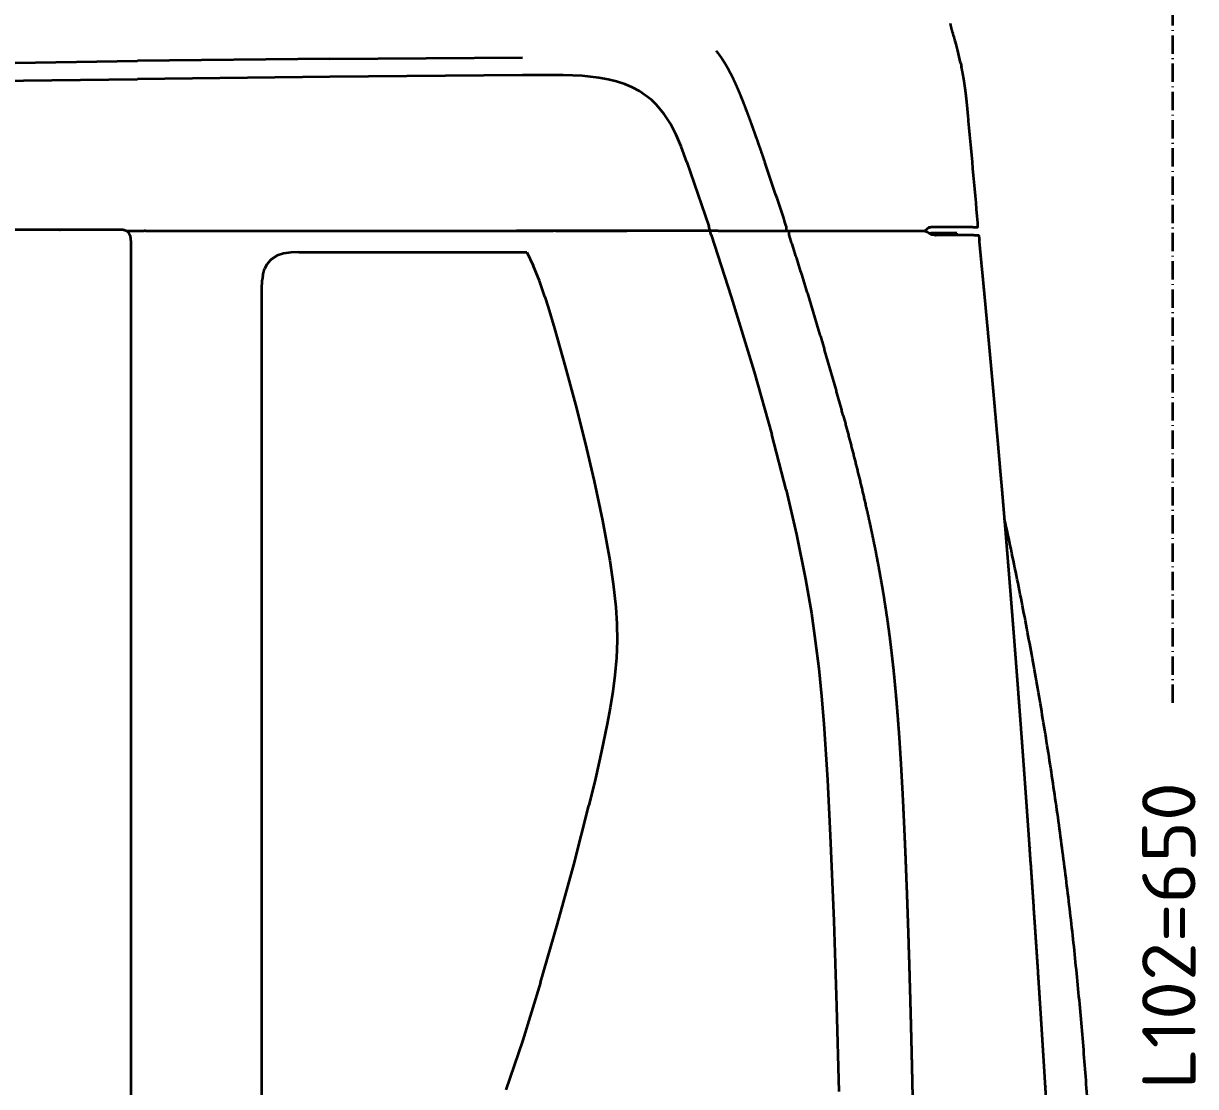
# Model space of a CAD drawing. Header units: millimetres. Extents: x 120 to 10915, y 515 to 8014.
# Drawn here: x 1847 to 2615, y 6412 to 7108 of the extents above; entities that cross this region are included whole.
import ezdxf
from ezdxf.enums import TextEntityAlignment as Align

# ---------------------------------------------------------------- set-up
doc = ezdxf.new("R2010")
doc.units = ezdxf.units.MM
doc.linetypes.add('DASHDOT', pattern=[18.5, 12, -3, 0.5, -3])
doc.layers.get('0').update_dxf_attribs({"lineweight": 13})
doc.layers.add('201_Dimensions', color=7, linetype='Continuous', lineweight=13)
doc.layers.add('206_Cab_side_and_top_view', color=7, linetype='Continuous', lineweight=13)
doc.styles.get("Standard").update_dxf_attribs({"font": 'isocp.shx'})

# ---------------------------------------------------------------- blocks, each defined once
blk = doc.blocks.new('2647074')
at = {"layer": '201_Dimensions', "color": 2, "linetype": 'DASHDOT', "lineweight": 35}
blk.add_line((2600, 2763.175293), (2600, 3920), dxfattribs=at)
at = {"layer": '201_Dimensions', "color": 2, "lineweight": 18, "width": 0.754828}
blk.add_text('L102=650', height=35, rotation=90, dxfattribs=at).set_placement((2614.833252, 2510), (2614.833252, 2711.287354), align=Align.FIT)
blk = doc.blocks.new('2409089')
at = {"layer": '206_Cab_side_and_top_view', "color": 3, "lineweight": 35}
for p, q in [((1816.2, 3182.39), (1921.58, 3183.9)), ((2047.7, 3185.24), (1921.58, 3183.9)), ((2047.7, 3185.24), (2173.84, 3186.27)), ((1811.93, 3170.71), (1921.58, 3171.98)), ((2047.7, 3173.43), (1921.58, 3171.99)), ((2173.84, 3174.54), (2047.7, 3173.43)), ((2181.24, 3174.59), (2173.84, 3174.54)), ((2200.6, 3174.57), (2181.24, 3174.59)), ((2213.05, 3174.05), (2200.6, 3174.57)), ((2223.98, 3172.86), (2213.05, 3174.05)), ((2230.08, 3171.75), (2223.98, 3172.86)), ((2235.42, 3170.4), (2230.08, 3171.75)), ((2240.89, 3168.59), (2235.42, 3170.4)), ((2245.44, 3166.68), (2240.89, 3168.59)), ((2250.43, 3164.04), (2245.44, 3166.68)), ((2254.53, 3161.36), (2250.43, 3164.04)), ((2258.31, 3158.38), (2254.53, 3161.36)), ((2261.76, 3155.1), (2258.31, 3158.38)), ((2266.79, 3149.13), (2261.76, 3155.1)), ((2271.04, 3142.53), (2266.79, 3149.13)), ((2274.65, 3135.42), (2271.04, 3142.53)), ((2277.78, 3127.91), (2274.65, 3135.42)), ((2281.56, 3117.51), (2277.78, 3127.91)), ((2281.56, 3117.51), (2295.94, 3075.54)), ((1914.19, 3072.51), (1918.37, 3072.51)), ((1918.37, 3072.51), (1925.86, 3072.51)), ((1925.86, 3072.51), (1926, 3072.51)), ((1926.93, 3072.51), (1925.96, 3072.51)), ((1926.93, 3072.51), (2169.79, 3072.51)), ((2169.79, 3072.51), (2182.83, 3072.51)), ((2180.19, 3072.51), (2169.98, 3072.51)), ((2187.3, 3072.51), (2180.19, 3072.51)), ((2182.83, 3072.51), (2190.21, 3072.51)), ((2191.2, 3072.51), (2187.3, 3072.51)), ((2190.21, 3072.51), (2194.25, 3072.51)), ((2191.93, 3072.51), (2191.2, 3072.51)), ((2194.31, 3072.51), (2191.93, 3072.51)), ((2195.4, 3072.51), (2194.25, 3072.51)), ((2208.93, 3072.51), (2194.31, 3072.51)), ((2195.4, 3072.51), (2196.86, 3072.51)), ((2196.86, 3072.51), (2239.33, 3072.51)), ((2240.01, 3072.51), (2208.93, 3072.51)), ((2239.33, 3072.51), (2242.26, 3072.51)), ((2246.44, 3072.51), (2240.01, 3072.51)), ((2246.67, 3072.51), (2242.26, 3072.51)), ((2254.75, 3072.51), (2246.67, 3072.51)), ((2297.47, 3072.51), (2254.75, 3072.51)), ((2297.44, 3069.94), (2295.94, 3075.54)), ((2299.82, 3072.51), (2297.47, 3072.51)), ((2302.14, 3072.51), (2299.82, 3072.51)), ((2302.14, 3072.51), (2330.55, 3072.51)), ((2330.55, 3072.51), (2333.65, 3072.51)), ((2333.65, 3072.51), (2335.92, 3072.51)), ((2335.92, 3072.51), (2341.04, 3072.51)), ((2341.04, 3072.51), (2348.48, 3072.51)), ((2348.48, 3072.51), (2393.46, 3072.51)), ((2393.46, 3072.51), (2420.47, 3072.51)), ((2420.47, 3072.51), (2434.21, 3072.51)), ((2434.21, 3072.51), (2435.62, 3072.51)), ((2435.62, 3072.51), (2436.77, 3072.51)), ((2443.12, 3075.01), (2441.46, 3075.01)), ((2444, 3075.01), (2443.12, 3075.01)), ((2468.98, 3075.01), (2444, 3075.01)), ((2468.98, 3075.01), (2472.11, 3075.01)), ((1917.29, 3066.19), (1917.29, 2334.19)), ((2297.44, 3069.94), (2310.59, 3029.29)), ((2440.14, 3071), (2441.38, 3071)), ((2458.38, 3071), (2441.38, 3071)), ((2444.48, 3069.82), (2444.93, 3069.82)), ((2469.58, 3069.82), (2444.93, 3069.82)), ((2458.38, 3070.2), (2458.38, 3071)), ((2013.12, 3056.35), (2009.47, 3054)), ((2017.23, 3057.75), (2013.12, 3056.35)), ((2022, 3058.4), (2017.23, 3057.75)), ((2027.31, 3058.51), (2022, 3058.4)), ((2027.31, 3058.51), (2102.04, 3058.51)), ((2102.04, 3058.51), (2176.77, 3058.51)), ((2176.77, 3058.51), (2180.88, 3049.86)), ((2006.46, 3050.6), (2004.91, 3047.68)), ((2008.55, 3053.15), (2006.46, 3050.6)), ((2009.47, 3054), (2008.55, 3053.15)), ((2184.97, 3039.73), (2180.88, 3049.86)), ((2003.66, 3043.34), (2003.28, 3040.34)), ((2003.66, 3043.34), (2004.91, 3047.68)), ((2003.12, 3034.31), (2003.28, 3040.34)), ((2003.12, 2922.27), (2003.12, 3034.31)), ((2188.59, 3029.43), (2184.97, 3039.73)), ((2188.59, 3029.43), (2190.79, 3022.49)), ((2310.59, 3029.29), (2325.55, 2980.23)), ((2190.79, 3022.49), (2194.9, 3008.53)), ((2194.9, 3008.53), (2201.87, 2983.68)), ((2201.87, 2983.68), (2208.56, 2958.75)), ((2325.55, 2980.23), (2337.22, 2939.11)), ((2208.56, 2958.75), (2214.88, 2933.73)), ((2214.88, 2933.73), (2220.77, 2908.6)), ((2346.58, 2902.84), (2337.22, 2939.11)), ((2003.13, 2810.17), (2003.12, 2922.27)), ((2220.77, 2908.6), (2226.28, 2882.69)), ((2346.58, 2902.84), (2353.37, 2873.64)), ((2226.28, 2882.69), (2231.02, 2856.63)), ((2353.37, 2873.64), (2359.33, 2844.26)), ((2231.02, 2856.63), (2233.28, 2841.33)), ((2233.28, 2841.33), (2234.97, 2825.95)), ((2359.33, 2844.26), (2363.13, 2822.09)), ((2234.97, 2825.95), (2235.67, 2814.95)), ((2363.13, 2822.09), (2365.72, 2804.08)), ((2235.67, 2814.95), (2235.84, 2803.93)), ((2003.14, 2698.04), (2003.13, 2810.17)), ((2235.84, 2803.93), (2235.41, 2792.64)), ((2365.72, 2804.08), (2367.92, 2785.82)), ((2235.41, 2792.64), (2234.4, 2781.39)), ((2234.4, 2781.39), (2233.01, 2770.7)), ((2367.92, 2785.82), (2369.72, 2767.71)), ((2233.01, 2770.7), (2231.31, 2760.06)), ((2369.72, 2767.71), (2371.24, 2749.39)), ((2231.31, 2760.06), (2229.37, 2749.46)), ((2229.37, 2749.46), (2225.69, 2731.53)), ((2371.24, 2749.39), (2373.65, 2712.88)), ((2225.69, 2731.53), (2221.66, 2713.66)), ((2221.66, 2713.66), (2217.39, 2695.86)), ((2373.65, 2712.88), (2375.55, 2676.34)), ((2003.14, 2585.86), (2003.14, 2698.04)), ((2207.45, 2657.03), (2217.39, 2695.86)), ((2375.55, 2676.34), (2377.85, 2620.42)), ((2196.85, 2618.37), (2207.45, 2657.03)), ((2377.85, 2620.42), (2379.68, 2564.48)), ((2185.66, 2579.87), (2196.85, 2618.37)), ((2003.13, 2473.65), (2003.14, 2585.86)), ((2185.66, 2579.87), (2173.79, 2541.58)), ((2379.68, 2564.48), (2381.16, 2508.52)), ((2173.79, 2541.58), (2168.52, 2525.52)), ((2168.52, 2525.52), (2163.03, 2509.54))]:
    blk.add_line(p, q, dxfattribs=at)
blk.add_lwpolyline([(2472.19, 3077.8, 0.000853), (2465.76, 3148.85)], format="xyb", dxfattribs=at)
for centre, radius, start, end in [((2271.1, 3143.28), 193.85, 11.72782, 14.11081), ((2772.29, 3247.33), 318.02, 191.72891, 192.22836), ((-416.79, 2169.31), 2908.31, 18.15632, 19.02804)]:
    blk.add_arc(centre, radius, start, end, dxfattribs=at)
for points, degree, knots in [([(2459.11, 3190.54), (2458.95, 3191.15), (2458.65, 3192.32), (2458.2, 3194.03), (2457.76, 3195.62), (2457.39, 3196.96), (2457.07, 3198.07), (2456.81, 3198.97), (2456.56, 3199.81), (2456.31, 3200.66), (2456.06, 3201.5), (2455.81, 3202.34), (2455.59, 3203.1), (2455.39, 3203.8), (2455.21, 3204.43), (2455.05, 3205.01), (2454.91, 3205.52), (2454.8, 3205.95), (2454.71, 3206.31), (2454.65, 3206.59), (2454.59, 3206.85), (2454.54, 3207.09), (2454.5, 3207.3), (2454.46, 3207.49), (2454.43, 3207.66), (2454.4, 3207.84), (2454.38, 3208), (2454.35, 3208.17), (2454.33, 3208.33), (2454.32, 3208.44), (2454.31, 3208.5)], 3, [0, 0, 0, 0, 1.876007, 3.641457, 5.293056, 6.829097, 7.817235, 8.751064, 9.63131, 10.459126, 11.403624, 12.272609, 13.068222, 13.793304, 14.450976, 15.044732, 15.578399, 16.056635, 16.37418, 16.666752, 16.935569, 17.186113, 17.38649, 17.575727, 17.756914, 17.929252, 18.099354, 18.262867, 18.427419, 18.594315, 18.594315, 18.594315, 18.594315]), ([(2300.73, 3190.59), (2301.2, 3189.98), (2301.67, 3189.37), (2302.13, 3188.75), (2302.6, 3188.09), (2303.07, 3187.43), (2303.09, 3187.4), (2303.52, 3186.79), (2303.94, 3186.18), (2304.34, 3185.59), (2304.76, 3184.95), (2305.17, 3184.31), (2305.2, 3184.26), (2305.64, 3183.59), (2306.06, 3182.91), (2306.45, 3182.27), (2306.87, 3181.58), (2307.27, 3180.89), (2307.3, 3180.84), (2307.71, 3180.13), (2308.12, 3179.42), (2308.49, 3178.75), (2308.89, 3178.02), (2309.28, 3177.3), (2309.31, 3177.24), (2309.72, 3176.47), (2310.12, 3175.7), (2310.49, 3174.98), (2310.88, 3174.2), (2311.26, 3173.42), (2311.29, 3173.37), (2311.67, 3172.58), (2312.05, 3171.79), (2312.4, 3171.05), (2312.77, 3170.25), (2313.14, 3169.44), (2313.17, 3169.38), (2313.54, 3168.57), (2313.9, 3167.75), (2314.23, 3167), (2314.59, 3166.17), (2314.95, 3165.34), (2314.98, 3165.27), (2315.37, 3164.36), (2315.75, 3163.45), (2316.1, 3162.62), (2316.48, 3161.69), (2316.86, 3160.76), (2316.89, 3160.68), (2317.23, 3159.83), (2317.57, 3158.99), (2317.88, 3158.22), (2318.25, 3157.29), (2318.61, 3156.35), (2318.68, 3156.18), (2319.05, 3155.23), (2319.42, 3154.28), (2319.72, 3153.49), (2320.05, 3152.61), (2320.39, 3151.73), (2320.43, 3151.63), (2320.8, 3150.64), (2321.17, 3149.66), (2321.5, 3148.77), (2321.87, 3147.78), (2322.23, 3146.79), (2322.27, 3146.69), (2322.68, 3145.59), (2323.08, 3144.49), (2323.45, 3143.49), (2323.84, 3142.39), (2324.24, 3141.29), (2324.29, 3141.16), (2324.69, 3140.06), (2325.08, 3138.96), (2325.44, 3137.96), (2325.84, 3136.85), (2326.23, 3135.74), (2326.27, 3135.64), (2326.66, 3134.53), (2327.06, 3133.41), (2327.42, 3132.4), (2327.81, 3131.29), (2328.2, 3130.17), (2328.24, 3130.07), (2328.66, 3128.85), (2329.09, 3127.63), (2329.48, 3126.52), (2329.91, 3125.29), (2330.33, 3124.07), (2330.37, 3123.97), (2330.84, 3122.62), (2331.31, 3121.27), (2331.74, 3120.01), (2332.18, 3118.76), (2332.61, 3117.51)], 5, [0, 0, 0, 0, 0, 0, 3.896954, 3.896954, 3.896954, 4.090511, 4.090511, 4.090511, 7.65329, 7.65329, 7.65329, 7.940068, 7.940068, 7.940068, 11.69106, 11.69106, 11.69106, 11.985547, 11.985547, 11.985547, 15.831846, 15.831846, 15.831846, 16.144511, 16.144511, 16.144511, 20.208966, 20.208966, 20.208966, 20.521629, 20.521629, 20.521629, 24.625883, 24.625883, 24.625883, 24.967914, 24.967914, 24.967914, 29.115585, 29.115585, 29.115585, 29.505791, 29.505791, 29.505791, 34.073516, 34.073516, 34.073516, 34.532601, 34.532601, 34.532601, 38.664337, 38.664337, 38.664337, 39.582505, 39.582505, 39.582505, 43.801037, 43.801037, 43.801037, 44.328355, 44.328355, 44.328355, 49.09247, 49.09247, 49.09247, 49.628922, 49.628922, 49.628922, 54.993428, 54.993428, 54.993428, 55.48461, 55.48461, 55.48461, 60.862784, 60.862784, 60.862784, 61.400943, 61.400943, 61.400943, 66.791917, 66.791917, 66.791917, 67.333205, 67.333205, 67.333205, 73.287361, 73.287361, 73.287361, 73.828648, 73.828648, 73.828648, 80.486983, 80.486983, 80.486983, 80.486983, 80.486983, 80.486983]), ([(2465.75, 3148.97), (2465.57, 3150.96), (2465.39, 3152.95), (2465.2, 3154.9), (2464.94, 3157.51), (2464.65, 3160.11), (2464.58, 3160.76), (2464.35, 3162.68), (2464.11, 3164.59), (2463.94, 3165.87), (2463.51, 3168.97), (2463.02, 3172.01), (2462.71, 3173.8), (2462.28, 3176.12), (2461.82, 3178.38), (2461.71, 3178.92), (2461.6, 3179.45), (2461.48, 3179.97)], 5, [0, 0, 0, 0, 0, 0, 14.184093, 14.184093, 14.184093, 18.865097, 18.865097, 18.865097, 28.149817, 28.149817, 28.149817, 41.777268, 41.777268, 41.777268, 46.020219, 46.020219, 46.020219, 46.020219, 46.020219, 46.020219]), ([(1910.2, 3073.23), (1890.01, 3073.23), (1869.83, 3073.23), (1864.47, 3073.23), (1762.5, 3073.23), (1660.53, 3073.23), (1578.75, 3073.23), (1438.84, 3073.23), (1298.93, 3073.23), (1240.88, 3073.23), (1167.84, 3073.23), (1094.81, 3073.24), (1079.89, 3073.24), (1064.98, 3073.24), (1050.07, 3073.24)], 5, [0, 0, 0, 0, 0, 0, 100.925554, 100.925554, 100.925554, 509.849578, 509.849578, 509.849578, 800.480559, 800.480559, 800.480559, 875.033809, 875.033809, 875.033809, 875.033809, 875.033809, 875.033809]), ([(1917.29, 3066.19), (1917.29, 3066.2), (1917.29, 3066.21), (1917.29, 3066.22), (1917.29, 3066.37), (1917.29, 3066.52), (1917.29, 3066.66), (1917.28, 3067.25), (1917.24, 3067.85), (1917.19, 3068.3), (1916.99, 3069.21), (1916.64, 3070.07), (1916.42, 3070.48), (1915.93, 3071.18), (1915.32, 3071.77), (1915.02, 3072.02), (1914.51, 3072.36), (1913.95, 3072.63), (1913.74, 3072.72), (1913.29, 3072.88), (1912.83, 3073.01), (1912.6, 3073.06), (1911.98, 3073.17), (1911.36, 3073.22), (1910.97, 3073.23), (1910.58, 3073.23), (1910.2, 3073.23)], 5, [0, 0, 0, 0, 0, 0, 0.046467, 0.046467, 0.046467, 0.743449, 0.743449, 0.743449, 3.035144, 3.035144, 3.035144, 5.37716, 5.37716, 5.37716, 7.296083, 7.296083, 7.296083, 8.467524, 8.467524, 8.467524, 9.669821, 9.669821, 9.669821, 11.606393, 11.606393, 11.606393, 11.606393, 11.606393, 11.606393]), ([(2346.72, 3075.57), (2346.72, 3075.2), (2346.72, 3074.83), (2346.71, 3074.49), (2346.71, 3073.97), (2346.7, 3073.46), (2346.7, 3073.32), (2346.69, 3073.12), (2346.69, 3072.93), (2346.68, 3072.88), (2346.68, 3072.77), (2346.67, 3072.66), (2346.67, 3072.61), (2346.66, 3072.54), (2346.65, 3072.52), (2346.65, 3072.51), (2346.65, 3072.51), (2346.65, 3072.51), (2346.65, 3072.51), (2346.65, 3072.51), (2346.65, 3072.51)], 5, [0, 0, 0, 0, 0, 0, 1.893131, 1.893131, 1.893131, 2.639197, 2.639197, 2.639197, 2.927906, 2.927906, 2.927906, 3.253643, 3.253643, 3.253643, 3.300909, 3.300909, 3.300909, 3.317212, 3.317212, 3.317212, 3.317212, 3.317212, 3.317212]), ([(2348.55, 3069.97), (2348.55, 3070.28), (2348.54, 3070.6), (2348.54, 3070.9), (2348.54, 3071.33), (2348.53, 3071.76), (2348.52, 3071.87), (2348.52, 3072.07), (2348.51, 3072.25), (2348.5, 3072.32), (2348.5, 3072.41), (2348.49, 3072.47), (2348.49, 3072.48), (2348.49, 3072.5), (2348.48, 3072.5), (2348.48, 3072.51), (2348.48, 3072.51), (2348.48, 3072.51)], 5, [0, 0, 0, 0, 0, 0, 1.631857, 1.631857, 1.631857, 2.248137, 2.248137, 2.248137, 2.680208, 2.680208, 2.680208, 2.770582, 2.770582, 2.770582, 2.834664, 2.834664, 2.834664, 2.834664, 2.834664, 2.834664]), ([(2435.9, 3072.51), (2436.04, 3072.51), (2436.17, 3072.51), (2436.31, 3072.52), (2436.67, 3072.56), (2437.03, 3072.64), (2437.25, 3072.71), (2437.55, 3072.82), (2437.83, 3072.96), (2437.91, 3073.01), (2437.99, 3073.06), (2438.07, 3073.11)], 5, [0, 0, 0, 0, 0, 0, 0.984222, 0.984222, 0.984222, 2.630671, 2.630671, 2.630671, 3.289145, 3.289145, 3.289145, 3.289145, 3.289145, 3.289145]), ([(2436.77, 3072.51), (2436.97, 3072.51), (2437.18, 3072.5), (2437.37, 3072.47), (2437.76, 3072.4), (2438.09, 3072.3), (2438.25, 3072.24), (2438.49, 3072.14), (2438.69, 3072.03), (2438.77, 3071.99), (2438.84, 3071.94), (2438.91, 3071.9)], 5, [0, 0, 0, 0, 0, 0, 1.320166, 1.320166, 1.320166, 2.75632, 2.75632, 2.75632, 3.672619, 3.672619, 3.672619, 3.672619, 3.672619, 3.672619]), ([(2442.17, 3070.01), (2441.94, 3070.06), (2441.73, 3070.12), (2441.51, 3070.19), (2441.1, 3070.37), (2440.71, 3070.59), (2440.52, 3070.71), (2440.15, 3070.98), (2439.79, 3071.27), (2439.62, 3071.4), (2439.37, 3071.59), (2439.11, 3071.77), (2439.04, 3071.82), (2438.98, 3071.86), (2438.91, 3071.9)], 5, [0, 0, 0, 0, 0, 0, 1.668394, 1.668394, 1.668394, 3.328761, 3.328761, 3.328761, 5.044447, 5.044447, 5.044447, 5.60791, 5.60791, 5.60791, 5.60791, 5.60791, 5.60791]), ([(2440.02, 3074.69), (2439.93, 3074.64), (2439.83, 3074.59), (2439.74, 3074.53), (2439.54, 3074.38), (2439.34, 3074.21), (2439.24, 3074.12), (2439.11, 3074), (2438.98, 3073.88), (2438.96, 3073.86), (2438.94, 3073.83), (2438.92, 3073.81)], 5, [0, 0, 0, 0, 0, 0, 0.733386, 0.733386, 0.733386, 1.693961, 1.693961, 1.693961, 1.892301, 1.892301, 1.892301, 1.892301, 1.892301, 1.892301]), ([(2440.02, 3074.69), (2440.13, 3074.75), (2440.25, 3074.8), (2440.36, 3074.85), (2440.62, 3074.93), (2440.87, 3074.97), (2441.02, 3074.99), (2441.19, 3075), (2441.37, 3075.01), (2441.4, 3075.01), (2441.43, 3075.01), (2441.46, 3075.01)], 5, [0, 0, 0, 0, 0, 0, 1.388338, 1.388338, 1.388338, 3.102242, 3.102242, 3.102242, 3.441029, 3.441029, 3.441029, 3.441029, 3.441029, 3.441029]), ([(2472.14, 3075.01), (2472.16, 3075.01), (2472.18, 3075.03), (2472.2, 3075.07), (2472.24, 3075.2), (2472.26, 3075.41), (2472.27, 3075.56), (2472.29, 3076.05), (2472.27, 3076.61), (2472.25, 3076.99), (2472.23, 3077.4), (2472.19, 3077.8)], 5, [0, 0, 0, 0, 0, 0, 0.70518, 0.70518, 0.70518, 1.818138, 1.818138, 1.818138, 4.261991, 4.261991, 4.261991, 4.261991, 4.261991, 4.261991]), ([(2457.02, 3069.82), (2457.29, 3069.9), (2457.55, 3069.98), (2457.79, 3070.06), (2458.12, 3070.15), (2458.31, 3070.19), (2458.36, 3070.2), (2458.38, 3070.2), (2458.38, 3070.2)], 5, [0, 0, 0, 0, 0, 0, 2.204483, 2.204483, 2.204483, 3.419155, 3.419155, 3.419155, 3.419155, 3.419155, 3.419155]), ([(2469.58, 3069.82), (2470.03, 3069.82), (2470.5, 3069.81), (2470.95, 3069.8), (2471.67, 3069.76), (2472.26, 3069.71), (2472.46, 3069.69), (2472.64, 3069.65), (2472.72, 3069.61), (2472.73, 3069.61), (2472.74, 3069.6), (2472.74, 3069.6)], 5, [0, 0, 0, 0, 0, 0, 3.311472, 3.311472, 3.311472, 5.554734, 5.554734, 5.554734, 5.965859, 5.965859, 5.965859, 5.965859, 5.965859, 5.965859]), ([(2472.74, 3069.59), (2472.76, 3069.58), (2472.77, 3069.55), (2472.78, 3069.5), (2472.82, 3069.34), (2472.86, 3069.11), (2472.89, 3068.95), (2472.98, 3068.38), (2473.06, 3067.73), (2473.11, 3067.3), (2473.16, 3066.83), (2473.2, 3066.36)], 5, [0, 0, 0, 0, 0, 0, 0.649492, 0.649492, 0.649492, 1.843247, 1.843247, 1.843247, 4.631994, 4.631994, 4.631994, 4.631994, 4.631994, 4.631994]), ([(2486.71, 2918.79), (2486.43, 2922.14), (2486.14, 2925.48), (2485.85, 2928.83), (2485.27, 2935.53), (2484.68, 2942.23), (2484.39, 2945.52), (2483.86, 2951.57), (2483.32, 2957.61), (2483.09, 2960.25), (2482.8, 2963.5), (2482.51, 2966.75), (2482.45, 2967.33), (2482.37, 2968.33), (2482.28, 2969.33), (2482.24, 2969.77), (2482.16, 2970.63), (2482.08, 2971.49), (2482.04, 2971.93), (2481.93, 2973.22), (2481.81, 2974.52), (2481.73, 2975.38), (2481.55, 2977.4), (2481.37, 2979.42), (2481.26, 2980.56), (2481.1, 2982.35), (2480.94, 2984.13), (2480.88, 2984.76), (2480.8, 2985.69), (2480.71, 2986.63), (2480.68, 2986.96), (2480.63, 2987.58), (2480.57, 2988.2), (2480.54, 2988.51), (2480.48, 2989.21), (2480.41, 2989.92), (2480.38, 2990.27), (2480.24, 2991.81), (2480.1, 2993.35), (2479.99, 2994.5), (2479.79, 2996.73), (2479.58, 2998.97), (2479.48, 3000.05), (2479.28, 3002.22), (2479.08, 3004.38), (2478.98, 3005.47), (2478.6, 3009.64), (2478.21, 3013.81), (2477.93, 3016.82), (2477.48, 3021.63), (2477.03, 3026.44), (2476.86, 3028.16), (2476.68, 3030.12), (2476.49, 3032.09), (2476.47, 3032.37), (2476.41, 3033), (2476.35, 3033.64), (2476.31, 3034.04), (2476.25, 3034.63), (2476.2, 3035.23), (2476.18, 3035.43), (2476.14, 3035.84), (2476.1, 3036.24), (2476.09, 3036.4), (2475.84, 3039.02), (2475.59, 3041.64), (2475.37, 3043.92), (2474.8, 3049.86), (2474.23, 3055.8), (2473.89, 3059.3), (2473.55, 3062.83), (2473.2, 3066.36)], 5, [0, 0, 0, 0, 0, 0, 16.850224, 16.850224, 16.850224, 33.762625, 33.762625, 33.762625, 47.322034, 47.322034, 47.322034, 50.193004, 50.193004, 50.193004, 52.382659, 52.382659, 52.382659, 54.566664, 54.566664, 54.566664, 58.945918, 58.945918, 58.945918, 64.831007, 64.831007, 64.831007, 67.994306, 67.994306, 67.994306, 69.55562, 69.55562, 69.55562, 71.137275, 71.137275, 71.137275, 73.110004, 73.110004, 73.110004, 78.917093, 78.917093, 78.917093, 84.380782, 84.380782, 84.380782, 89.844471, 89.844471, 89.844471, 105.423718, 105.423718, 105.423718, 114.120635, 114.120635, 114.120635, 115.313292, 115.313292, 115.313292, 117.316012, 117.316012, 117.316012, 118.317373, 118.317373, 118.317373, 119.377848, 119.377848, 119.377848, 131.525938, 131.525938, 131.525938, 149.343885, 149.343885, 149.343885, 149.343885, 149.343885, 149.343885]), ([(2384, 2951.49), (2387.21, 2939.57), (2390.34, 2927.63), (2393.35, 2915.68), (2396.39, 2903.06), (2399.25, 2890.4), (2399.39, 2889.79), (2400.78, 2883.6), (2402.13, 2877.4), (2403.31, 2871.8), (2404.7, 2864.94), (2406.03, 2858.08), (2406.28, 2856.77), (2407.52, 2850.25), (2408.69, 2843.71), (2409.6, 2838.42), (2410.47, 2833.12), (2411.3, 2827.82)], 5, [0, 0, 0, 0, 0, 0, 62.052426, 62.052426, 62.052426, 65.213249, 65.213249, 65.213249, 93.945354, 93.945354, 93.945354, 100.361895, 100.361895, 100.361895, 127.319646, 127.319646, 127.319646, 127.319646, 127.319646, 127.319646]), ([(2488.5, 2898.64), (2488.49, 2898.73), (2488.49, 2898.82), (2488.48, 2898.93), (2488.46, 2899.12), (2488.45, 2899.3), (2488.44, 2899.41), (2488.43, 2899.54), (2488.41, 2899.68), (2488.41, 2899.73), (2488.4, 2899.83), (2488.39, 2899.92), (2488.39, 2899.97), (2488.38, 2900.11), (2488.37, 2900.25), (2488.36, 2900.35), (2488.35, 2900.49), (2488.33, 2900.63), (2488.33, 2900.68), (2488.32, 2900.77), (2488.31, 2900.87), (2488.31, 2900.92), (2488.3, 2901.01), (2488.29, 2901.11), (2488.29, 2901.15), (2488.28, 2901.25), (2488.27, 2901.34), (2488.27, 2901.39), (2488.26, 2901.49), (2488.25, 2901.58), (2488.25, 2901.63), (2488.24, 2901.72), (2488.23, 2901.82), (2488.23, 2901.86), (2488.22, 2901.96), (2488.21, 2902.05), (2488.21, 2902.1), (2488.2, 2902.2), (2488.19, 2902.29), (2488.19, 2902.34), (2488.18, 2902.45), (2488.17, 2902.56), (2488.16, 2902.62), (2488.15, 2902.74), (2488.14, 2902.86), (2488.14, 2902.93), (2488.13, 2903.02), (2488.12, 2903.11), (2488.12, 2903.14), (2488.11, 2903.2), (2488.11, 2903.26), (2488.1, 2903.29), (2488.1, 2903.39), (2488.09, 2903.48), (2488.08, 2903.54), (2488.07, 2903.63), (2488.07, 2903.73), (2488.06, 2903.76), (2488.06, 2903.82), (2488.05, 2903.88), (2488.05, 2903.91), (2488.04, 2904), (2488.03, 2904.09), (2488.03, 2904.16), (2488.01, 2904.34), (2488, 2904.52), (2487.99, 2904.65), (2487.96, 2904.97), (2487.93, 2905.29), (2487.91, 2905.49), (2487.88, 2905.89), (2487.84, 2906.28), (2487.82, 2906.49), (2487.76, 2907.18), (2487.7, 2907.86), (2487.65, 2908.32), (2487.59, 2909.01), (2487.53, 2909.71), (2487.51, 2909.9), (2487.48, 2910.21), (2487.45, 2910.52), (2487.45, 2910.57), (2487.43, 2910.76), (2487.41, 2910.96), (2487.4, 2911.05), (2487.38, 2911.24), (2487.37, 2911.43), (2487.36, 2911.52), (2487.32, 2911.94), (2487.28, 2912.36), (2487.25, 2912.66), (2487.21, 2913.12), (2487.17, 2913.59), (2487.16, 2913.73), (2487.13, 2914), (2487.11, 2914.28), (2487.09, 2914.43), (2487.08, 2914.59), (2487.06, 2914.76), (2487.06, 2914.78), (2487.06, 2914.83), (2487.05, 2914.89), (2487.05, 2914.92), (2487.04, 2914.97), (2487.04, 2915.02), (2487.04, 2915.05), (2487.03, 2915.1), (2487.03, 2915.15), (2487.03, 2915.18), (2487.02, 2915.23), (2487.02, 2915.28), (2487.01, 2915.31), (2487.01, 2915.36), (2487.01, 2915.41), (2487, 2915.44), (2487, 2915.49), (2486.99, 2915.55), (2486.99, 2915.57), (2486.99, 2915.63), (2486.98, 2915.68), (2486.98, 2915.7), (2486.98, 2915.76), (2486.97, 2915.81), (2486.97, 2915.84), (2486.96, 2915.89), (2486.96, 2915.94), (2486.96, 2915.97), (2486.95, 2916.02), (2486.95, 2916.07), (2486.95, 2916.1), (2486.94, 2916.15), (2486.94, 2916.2), (2486.93, 2916.23), (2486.93, 2916.31), (2486.92, 2916.39), (2486.92, 2916.44), (2486.91, 2916.55), (2486.9, 2916.66), (2486.89, 2916.7), (2486.88, 2916.8), (2486.88, 2916.91), (2486.87, 2916.96), (2486.86, 2917.06), (2486.85, 2917.15), (2486.85, 2917.2), (2486.84, 2917.3), (2486.83, 2917.4), (2486.83, 2917.45), (2486.82, 2917.52), (2486.82, 2917.59), (2486.81, 2917.62), (2486.81, 2917.67), (2486.81, 2917.72), (2486.8, 2917.74), (2486.79, 2917.86), (2486.78, 2917.97), (2486.77, 2918.09), (2486.76, 2918.24), (2486.75, 2918.38), (2486.74, 2918.43), (2486.74, 2918.52), (2486.73, 2918.62), (2486.72, 2918.67), (2486.72, 2918.72), (2486.71, 2918.78), (2486.71, 2918.78), (2486.71, 2918.79), (2486.71, 2918.79)], 5, [0, 0, 0, 0, 0, 0, 0.450337, 0.450337, 0.450337, 0.906088, 0.906088, 0.906088, 1.144045, 1.144045, 1.144045, 1.382001, 1.382001, 1.382001, 1.851402, 1.851402, 1.851402, 2.08936, 2.08936, 2.08936, 2.32572, 2.32572, 2.32572, 2.563679, 2.563679, 2.563679, 2.793987, 2.793987, 2.793987, 3.02754, 3.02754, 3.02754, 3.265502, 3.265502, 3.265502, 3.503462, 3.503462, 3.503462, 3.741423, 3.741423, 3.741423, 4.050744, 4.050744, 4.050744, 4.346476, 4.346476, 4.346476, 4.501136, 4.501136, 4.501136, 4.655796, 4.655796, 4.655796, 4.965114, 4.965114, 4.965114, 5.119777, 5.119777, 5.119777, 5.274441, 5.274441, 5.274441, 5.583764, 5.583764, 5.583764, 6.205733, 6.205733, 6.205733, 7.210974, 7.210974, 7.210974, 8.202832, 8.202832, 8.202832, 10.676796, 10.676796, 10.676796, 11.742677, 11.742677, 11.742677, 12.270518, 12.270518, 12.270518, 12.741419, 12.741419, 12.741419, 13.241826, 13.241826, 13.241826, 14.888509, 14.888509, 14.888509, 15.593195, 15.593195, 15.593195, 16.29255, 16.29255, 16.29255, 16.424829, 16.424829, 16.424829, 16.553388, 16.553388, 16.553388, 16.685661, 16.685661, 16.685661, 16.817934, 16.817934, 16.817934, 16.950205, 16.950205, 16.950205, 17.080072, 17.080072, 17.080072, 17.212346, 17.212346, 17.212346, 17.344621, 17.344621, 17.344621, 17.476885, 17.476885, 17.476885, 17.609149, 17.609149, 17.609149, 17.74445, 17.74445, 17.74445, 17.876715, 17.876715, 17.876715, 18.141243, 18.141243, 18.141243, 18.422047, 18.422047, 18.422047, 18.661343, 18.661343, 18.661343, 18.907082, 18.907082, 18.907082, 19.15282, 19.15282, 19.15282, 19.275689, 19.275689, 19.275689, 19.398559, 19.398559, 19.398559, 19.864124, 19.864124, 19.864124, 20.109863, 20.109863, 20.109863, 20.354295, 20.354295, 20.354295, 20.378225, 20.378225, 20.378225, 20.378225, 20.378225, 20.378225]), ([(2525.09, 2364.64), (2525.06, 2365.21), (2525.03, 2365.79), (2525, 2366.24), (2524.93, 2367.46), (2524.86, 2368.68), (2524.86, 2368.85), (2524.78, 2370.14), (2524.71, 2371.42), (2524.7, 2371.61), (2524.64, 2372.76), (2524.57, 2373.91), (2524.53, 2374.63), (2524.46, 2375.87), (2524.39, 2377.12), (2524.4, 2376.93), (2524.33, 2378.29), (2524.25, 2379.66), (2524.24, 2379.89), (2524.18, 2380.92), (2524.12, 2381.95), (2524.06, 2383.11), (2524, 2384.13), (2523.94, 2385.14), (2523.93, 2385.42), (2523.86, 2386.62), (2523.79, 2387.82), (2523.77, 2388.25), (2523.7, 2389.4), (2523.64, 2390.54), (2523.61, 2391.03), (2523.55, 2392.11), (2523.49, 2393.19), (2523.45, 2393.89), (2523.39, 2394.95), (2523.33, 2396.01), (2523.29, 2396.57), (2523.23, 2397.67), (2523.17, 2398.77), (2523.14, 2399.32), (2523.07, 2400.42), (2523.01, 2401.53), (2522.98, 2402.06), (2522.91, 2403.23), (2522.85, 2404.4), (2522.83, 2404.69), (2522.76, 2405.86), (2522.7, 2407.02), (2522.67, 2407.58), (2522.59, 2408.93), (2522.51, 2410.29), (2522.49, 2410.6), (2522.4, 2412.24), (2522.3, 2413.87), (2522.29, 2414.08), (2522.2, 2415.76), (2522.1, 2417.44), (2522.09, 2417.58), (2521.99, 2419.28), (2521.89, 2420.98), (2521.89, 2421.11), (2521.8, 2422.7), (2521.7, 2424.29), (2521.67, 2424.87), (2521.59, 2426.28), (2521.51, 2427.69), (2521.46, 2428.54), (2521.39, 2429.75), (2521.32, 2430.96), (2521.24, 2432.33), (2521.16, 2433.7), (2521.08, 2435.07), (2521.06, 2435.29), (2520.98, 2436.73), (2520.89, 2438.18), (2520.83, 2439.24), (2520.76, 2440.47), (2520.69, 2441.69), (2520.62, 2442.8), (2520.55, 2444.06), (2520.47, 2445.33), (2520.42, 2446.22), (2520.34, 2447.55), (2520.27, 2448.88), (2520.21, 2449.75), (2520.13, 2451.18), (2520.04, 2452.62), (2520.02, 2453.07), (2519.92, 2454.69), (2519.83, 2456.3), (2519.82, 2456.45), (2519.73, 2458.01), (2519.63, 2459.57), (2519.59, 2460.25), (2519.51, 2461.61), (2519.43, 2462.97), (2519.37, 2463.92), (2519.3, 2465.15), (2519.23, 2466.38), (2519.19, 2467.03), (2519.12, 2468.2), (2519.05, 2469.36), (2519.01, 2470.03), (2518.94, 2471.26), (2518.86, 2472.49), (2518.84, 2472.88), (2518.76, 2474.2), (2518.68, 2475.51), (2518.66, 2475.84), (2518.58, 2477.1), (2518.51, 2478.37), (2518.47, 2478.96), (2518.4, 2480.18), (2518.33, 2481.4), (2518.29, 2481.91), (2518.21, 2483.25), (2518.13, 2484.59), (2518.13, 2484.7), (2518.04, 2486.08), (2517.96, 2487.47), (2517.94, 2487.8), (2517.86, 2489.05), (2517.79, 2490.3), (2517.75, 2490.95), (2517.67, 2492.15), (2517.6, 2493.36), (2517.57, 2493.86), (2517.49, 2495.19), (2517.41, 2496.51), (2517.4, 2496.69), (2517.31, 2498.14), (2517.22, 2499.58), (2517.22, 2499.6), (2517.14, 2500.88), (2517.06, 2502.16), (2517.01, 2503), (2516.93, 2504.26), (2516.86, 2505.51), (2516.85, 2505.63), (2516.77, 2506.89), (2516.69, 2508.16), (2516.64, 2508.96), (2516.58, 2510), (2516.52, 2511.04), (2516.45, 2512.06), (2516.37, 2513.45), (2516.28, 2514.84), (2516.27, 2514.99), (2516.17, 2516.66), (2516.06, 2518.34), (2516.02, 2518.98), (2515.93, 2520.58), (2515.83, 2522.19), (2515.8, 2522.61), (2515.69, 2524.29), (2515.59, 2525.97), (2515.57, 2526.32), (2515.46, 2528.03), (2515.35, 2529.74), (2515.34, 2530.03), (2515.23, 2531.68), (2515.13, 2533.33), (2515.09, 2533.93), (2514.99, 2535.6), (2514.88, 2537.28), (2514.87, 2537.47), (2514.77, 2539.01), (2514.67, 2540.56), (2514.6, 2541.67), (2514.52, 2543.05), (2514.43, 2544.43), (2514.38, 2545.28), (2514.28, 2546.77), (2514.19, 2548.25), (2514.14, 2548.95), (2514.04, 2550.57), (2513.94, 2552.19), (2513.92, 2552.49), (2513.81, 2554.25), (2513.69, 2556), (2513.68, 2556.17), (2513.58, 2557.78), (2513.48, 2559.39), (2513.42, 2560.26), (2513.33, 2561.7), (2513.24, 2563.14), (2513.18, 2564), (2513.08, 2565.62), (2512.97, 2567.24), (2512.96, 2567.39), (2512.86, 2568.99), (2512.76, 2570.6), (2512.7, 2571.51), (2512.59, 2573.23), (2512.48, 2574.95), (2512.52, 2574.33), (2512.42, 2575.82), (2512.32, 2577.31), (2512.22, 2578.83), (2512.14, 2580.1), (2512.06, 2581.38), (2512.04, 2581.61), (2511.95, 2583.03), (2511.86, 2584.45), (2511.8, 2585.39), (2511.71, 2586.76), (2511.62, 2588.12), (2511.59, 2588.58), (2510.47, 2605.58), (2509.34, 2622.58), (2508.24, 2638.84), (2507.08, 2655.68), (2505.9, 2672.52), (2505.85, 2673.29), (2505.77, 2674.48), (2505.68, 2675.67), (2505.63, 2676.37), (2505.55, 2677.63), (2505.46, 2678.89), (2505.39, 2679.81), (2505.3, 2681.14), (2505.2, 2682.47), (2505.14, 2683.34), (2505.05, 2684.61), (2504.96, 2685.88), (2504.88, 2687.04), (2504.79, 2688.33), (2504.7, 2689.63), (2504.64, 2690.4), (2504.54, 2691.86), (2504.44, 2693.32), (2504.4, 2693.82), (2504.29, 2695.44), (2504.17, 2697.05), (2504.16, 2697.2), (2504.05, 2698.79), (2503.93, 2700.38), (2503.89, 2700.98), (2503.78, 2702.44), (2503.68, 2703.9), (2503.63, 2704.57), (2503.52, 2706.16), (2503.4, 2707.74), (2503.4, 2707.85), (2503.28, 2709.44), (2503.17, 2711.04), (2503.12, 2711.66), (2503.01, 2713.13), (2502.91, 2714.59), (2502.86, 2715.22), (2502.76, 2716.62), (2502.66, 2718.02), (2502.6, 2718.9), (2502.5, 2720.27), (2502.4, 2721.65), (2502.34, 2722.38), (2502.25, 2723.68), (2502.15, 2724.97), (2502.07, 2726.17), (2501.97, 2727.51), (2501.87, 2728.85), (2501.83, 2729.4), (2501.73, 2730.78), (2501.63, 2732.17), (2501.55, 2733.19), (2501.46, 2734.4), (2501.37, 2735.62), (2501.28, 2736.91), (2501.17, 2738.35), (2501.06, 2739.78), (2501.05, 2739.99), (2500.91, 2741.92), (2500.76, 2743.84), (2500.81, 2743.18), (2500.68, 2744.93), (2500.55, 2746.69), (2500.49, 2747.58), (2500.39, 2748.84), (2500.3, 2750.09), (2500.2, 2751.42), (2500.11, 2752.59), (2500.02, 2753.76), (2499.93, 2755), (2499.83, 2756.32), (2499.73, 2757.64), (2499.68, 2758.36), (2499.57, 2759.76), (2499.47, 2761.16), (2499.4, 2762.08), (2499.29, 2763.54), (2499.18, 2764.99), (2499.14, 2765.49), (2499.02, 2767.06), (2498.91, 2768.62), (2498.87, 2769.1), (2498.75, 2770.63), (2498.64, 2772.15), (2498.59, 2772.82), (2498.47, 2774.37), (2498.35, 2775.92), (2498.32, 2776.29), (2498.2, 2777.93), (2498.07, 2779.56), (2498.05, 2779.9), (2497.93, 2781.41), (2497.82, 2782.92), (2497.75, 2783.78), (2497.64, 2785.16), (2497.54, 2786.54), (2497.47, 2787.41), (2497.37, 2788.67), (2497.28, 2789.94), (2497.18, 2791.25), (2497.08, 2792.54), (2496.98, 2793.84), (2496.91, 2794.66), (2496.79, 2796.21), (2496.67, 2797.75), (2496.64, 2798.14), (2496.52, 2799.75), (2496.39, 2801.35), (2496.35, 2801.94), (2496.23, 2803.47), (2496.11, 2805.01), (2496.06, 2805.68), (2495.94, 2807.14), (2495.83, 2808.6), (2495.76, 2809.47), (2495.63, 2811.07), (2495.51, 2812.66), (2495.5, 2812.81), (2495.36, 2814.54), (2495.22, 2816.27), (2495.2, 2816.59), (2495.07, 2818.29), (2494.93, 2820), (2494.91, 2820.25), (2494.78, 2821.89), (2494.65, 2823.52), (2494.6, 2824.12), (2494.48, 2825.71), (2494.35, 2827.3), (2494.32, 2827.73), (2494.21, 2829.12), (2494.09, 2830.52), (2493.98, 2831.9), (2493.88, 2833.23), (2493.77, 2834.55), (2493.72, 2835.26), (2493.59, 2836.79), (2493.47, 2838.31), (2493.42, 2838.89), (2493.29, 2840.54), (2493.16, 2842.19), (2493.14, 2842.41), (2493, 2844.16), (2492.86, 2845.91), (2492.85, 2846.08), (2492.73, 2847.54), (2492.61, 2849), (2492.5, 2850.38), (2492.41, 2851.46), (2492.32, 2852.54), (2492.25, 2853.48), (2492.17, 2854.39), (2492.1, 2855.31), (2491.99, 2856.6), (2491.91, 2857.58), (2491.83, 2858.57), (2491.78, 2859.23), (2491.69, 2860.35), (2491.59, 2861.47), (2491.53, 2862.21), (2491.45, 2863.28), (2491.36, 2864.35), (2491.29, 2865.22), (2491.2, 2866.26), (2491.11, 2867.3), (2491.04, 2868.16), (2490.96, 2869.16), (2490.88, 2870.17), (2490.8, 2871.18), (2490.71, 2872.27), (2490.62, 2873.36), (2490.57, 2873.88), (2490.48, 2875.04), (2490.38, 2876.2), (2490.32, 2876.92), (2490.22, 2878.15), (2490.12, 2879.38), (2490.1, 2879.63), (2489.99, 2880.86), (2489.89, 2882.09), (2489.83, 2882.81), (2489.74, 2883.95), (2489.64, 2885.09), (2489.59, 2885.7), (2489.49, 2886.89), (2489.39, 2888.09), (2489.35, 2888.58), (2489.24, 2889.9), (2489.13, 2891.21), (2489.12, 2891.35), (2489, 2892.68), (2488.89, 2894.01), (2488.86, 2894.44), (2488.76, 2895.63), (2488.66, 2896.83), (2488.6, 2897.51), (2488.55, 2898.07), (2488.5, 2898.64)], 5, [0, 0, 0, 0, 0, 0, 2.878927, 2.878927, 2.878927, 6.120002, 6.120002, 6.120002, 9.328342, 9.328342, 9.328342, 11.871737, 11.871737, 11.871737, 15.554989, 15.554989, 15.554989, 18.70593, 18.70593, 18.70593, 20.706162, 20.706162, 20.706162, 23.81104, 23.81104, 23.81104, 26.713507, 26.713507, 26.713507, 29.550483, 29.550483, 29.550483, 32.122438, 32.122438, 32.122438, 34.856158, 34.856158, 34.856158, 37.616446, 37.616446, 37.616446, 40.392871, 40.392871, 40.392871, 43.472084, 43.472084, 43.472084, 46.228918, 46.228918, 46.228918, 50.261572, 50.261572, 50.261572, 54.429089, 54.429089, 54.429089, 58.675725, 58.675725, 58.675725, 62.942695, 62.942695, 62.942695, 66.63709, 66.63709, 66.63709, 69.99543, 69.99543, 69.99543, 72.705017, 72.705017, 72.705017, 76.85596, 76.85596, 76.85596, 79.955763, 79.955763, 79.955763, 83.001364, 83.001364, 83.001364, 86.308417, 86.308417, 86.308417, 89.644636, 89.644636, 89.644636, 93.505269, 93.505269, 93.505269, 97.736585, 97.736585, 97.736585, 101.309623, 101.309623, 101.309623, 104.553196, 104.553196, 104.553196, 107.488688, 107.488688, 107.488688, 110.397075, 110.397075, 110.397075, 113.642188, 113.642188, 113.642188, 116.971451, 116.971451, 116.971451, 119.9665, 119.9665, 119.9665, 123.072799, 123.072799, 123.072799, 126.683082, 126.683082, 126.683082, 130.013444, 130.013444, 130.013444, 132.939371, 132.939371, 132.939371, 136.051128, 136.051128, 136.051128, 139.576289, 139.576289, 139.576289, 143.300214, 143.300214, 143.300214, 145.996828, 145.996828, 145.996828, 149.596477, 149.596477, 149.596477, 152.329158, 152.329158, 152.329158, 154.79361, 154.79361, 154.79361, 159.288481, 159.288481, 159.288481, 163.169214, 163.169214, 163.169214, 167.328431, 167.328431, 167.328431, 171.582987, 171.582987, 171.582987, 175.901136, 175.901136, 175.901136, 179.842207, 179.842207, 179.842207, 184.289551, 184.289551, 184.289551, 187.576893, 187.576893, 187.576893, 191.203464, 191.203464, 191.203464, 195.018013, 195.018013, 195.018013, 199.327668, 199.327668, 199.327668, 203.80612, 203.80612, 203.80612, 207.402383, 207.402383, 207.402383, 211.022296, 211.022296, 211.022296, 215.528401, 215.528401, 215.528401, 219.078386, 219.078386, 219.078386, 224.151099, 224.151099, 224.151099, 226.535969, 226.535969, 226.535969, 230.536825, 230.536825, 230.536825, 233.653516, 233.653516, 233.653516, 237.372425, 237.372425, 237.372425, 318.840186, 318.840186, 318.840186, 321.771934, 321.771934, 321.771934, 324.79294, 324.79294, 324.79294, 328.10636, 328.10636, 328.10636, 331.471964, 331.471964, 331.471964, 334.477615, 334.477615, 334.477615, 337.961309, 337.961309, 337.961309, 341.796558, 341.796558, 341.796558, 346.05944, 346.05944, 346.05944, 349.76502, 349.76502, 349.76502, 353.378095, 353.378095, 353.378095, 357.68999, 357.68999, 357.68999, 361.359991, 361.359991, 361.359991, 365.029446, 365.029446, 365.029446, 368.381948, 368.381948, 368.381948, 371.923948, 371.923948, 371.923948, 374.884154, 374.884154, 374.884154, 378.652338, 378.652338, 378.652338, 381.83108, 381.83108, 381.83108, 384.753004, 384.753004, 384.753004, 389.029954, 389.029954, 389.029954, 394.401985, 394.401985, 394.401985, 397.822778, 397.822778, 397.822778, 400.703919, 400.703919, 400.703919, 403.691518, 403.691518, 403.691518, 407.323576, 407.323576, 407.323576, 410.703061, 410.703061, 410.703061, 414.610491, 414.610491, 414.610491, 418.54842, 418.54842, 418.54842, 422.239827, 422.239827, 422.239827, 426.322084, 426.322084, 426.322084, 430.442437, 430.442437, 430.442437, 433.904613, 433.904613, 433.904613, 437.358318, 437.358318, 437.358318, 440.249738, 440.249738, 440.249738, 443.849023, 443.849023, 443.849023, 447.99023, 447.99023, 447.99023, 451.875623, 451.875623, 451.875623, 455.670814, 455.670814, 455.670814, 459.211465, 459.211465, 459.211465, 463.663656, 463.663656, 463.663656, 467.904794, 467.904794, 467.904794, 472.213895, 472.213895, 472.213895, 476.097701, 476.097701, 476.097701, 480.200182, 480.200182, 480.200182, 483.103042, 483.103042, 483.103042, 486.849852, 486.849852, 486.849852, 490.76093, 490.76093, 490.76093, 495.122875, 495.122875, 495.122875, 499.55237, 499.55237, 499.55237, 502.462227, 502.462227, 502.462227, 504.971572, 504.971572, 504.971572, 507.042471, 507.042471, 507.042471, 509.901028, 509.901028, 509.901028, 512.671276, 512.671276, 512.671276, 515.276253, 515.276253, 515.276253, 517.895287, 517.895287, 517.895287, 520.322621, 520.322621, 520.322621, 523.362503, 523.362503, 523.362503, 526.147416, 526.147416, 526.147416, 529.527795, 529.527795, 529.527795, 532.32464, 532.32464, 532.32464, 535.260666, 535.260666, 535.260666, 538.334229, 538.334229, 538.334229, 541.855385, 541.855385, 541.855385, 545.014622, 545.014622, 545.014622, 547.853559, 547.853559, 547.853559, 547.853559, 547.853559, 547.853559]), ([(2549.85, 2360.35), (2549.81, 2362.77), (2549.59, 2377.6), (2548.91, 2406), (2547.4, 2445.36), (2545.22, 2485.68), (2542.43, 2525.79), (2539.04, 2565.86), (2535.03, 2605.87), (2530.4, 2645.81), (2525.17, 2685.67), (2519.32, 2725.45), (2512.87, 2765.14), (2505.81, 2804.72), (2498.14, 2844.19), (2492.63, 2870.42), (2489.77, 2883.52)], 3, [247.773305, 247.773305, 247.773305, 247.773305, 255.054149, 292.256674, 332.99598, 373.203073, 413.410014, 453.616822, 493.823291, 534.029672, 574.235692, 614.441683, 654.647421, 694.853114, 735.058703, 775.264401, 775.264401, 775.264401, 775.264401]), ([(2411.3, 2827.82), (2412.4, 2820.74), (2413.42, 2813.64), (2414.37, 2806.55), (2415.28, 2799.1), (2416.11, 2791.65), (2416.16, 2791.22), (2417.02, 2783.53), (2417.79, 2775.84), (2418.47, 2768.47), (2419.21, 2759.62), (2419.88, 2750.77), (2420, 2749.16), (2420.53, 2741.99), (2421.02, 2734.81), (2421.38, 2729.1), (2421.75, 2723.05), (2422.09, 2716.99), (2422.12, 2716.46), (2422.56, 2708.64), (2422.97, 2700.83), (2423.34, 2693.36), (2423.69, 2685.88), (2424.03, 2678.41)], 5, [0, 0, 0, 0, 0, 0, 36.023778, 36.023778, 36.023778, 37.699236, 37.699236, 37.699236, 74.88219, 74.88219, 74.88219, 82.3025, 82.3025, 82.3025, 111.036479, 111.036479, 111.036479, 112.765176, 112.765176, 112.765176, 150.352113, 150.352113, 150.352113, 150.352113, 150.352113, 150.352113]), ([(2424.03, 2678.41), (2424.53, 2667.07), (2425, 2655.72), (2425.44, 2644.37), (2425.88, 2632.06), (2426.3, 2619.74), (2426.31, 2619.36), (2426.7, 2607.59), (2427.07, 2595.83), (2427.39, 2585.02), (2427.73, 2573.2), (2428.04, 2561.39), (2428.08, 2559.92), (2428.41, 2547.38), (2428.72, 2534.84), (2428.99, 2523.31), (2429.27, 2511.06), (2429.52, 2498.81), (2429.53, 2498.66), (2429.78, 2486.52), (2430.03, 2474.38), (2430.24, 2462.96), (2430.48, 2450.08), (2430.7, 2437.21), (2430.7, 2437), (2431.09, 2413.85), (2431.45, 2390.7), (2431.75, 2369), (2432.05, 2344.75), (2432.33, 2320.49), (2432.35, 2318.66), (2432.64, 2292.89), (2432.9, 2267.13), (2433.1, 2243.92), (2433.29, 2220.71), (2433.45, 2197.5)], 5, [0, 0, 0, 0, 0, 0, 57.063085, 57.063085, 57.063085, 61.911007, 61.911007, 61.911007, 116.228214, 116.228214, 116.228214, 121.307556, 121.307556, 121.307556, 179.268573, 179.268573, 179.268573, 182.861468, 182.861468, 182.861468, 240.283807, 240.283807, 240.283807, 247.570699, 247.570699, 247.570699, 356.610562, 356.610562, 356.610562, 369.449653, 369.449653, 369.449653, 486.093202, 486.093202, 486.093202, 486.093202, 486.093202, 486.093202])]:
    blk.add_open_spline(points, degree=degree, knots=knots, dxfattribs=at)
for points in [[(2438.07, 3073.11), (2438.25, 3073.23), (2438.42, 3073.36), (2438.59, 3073.5), (2438.76, 3073.66), (2438.92, 3073.81)], [(2384, 2951.49), (2377.54, 2975.37), (2370.71, 2999.14), (2363.61, 3022.84), (2356.2, 3046.44), (2348.55, 3069.97)], [(2444.48, 3069.82), (2444.01, 3069.82), (2443.55, 3069.83), (2443.08, 3069.86), (2442.61, 3069.91), (2442.17, 3070.01)]]:
    blk.add_open_spline(points, degree=5, dxfattribs=at)

msp = doc.modelspace()

# ---------------------------------------------------------------- block references
at = {"color": 7, "lineweight": 35}
for name in ['2647074', '2409089']:
    msp.add_blockref(name, (0, 3900), dxfattribs=at)

doc.saveas('drawing.dxf')
